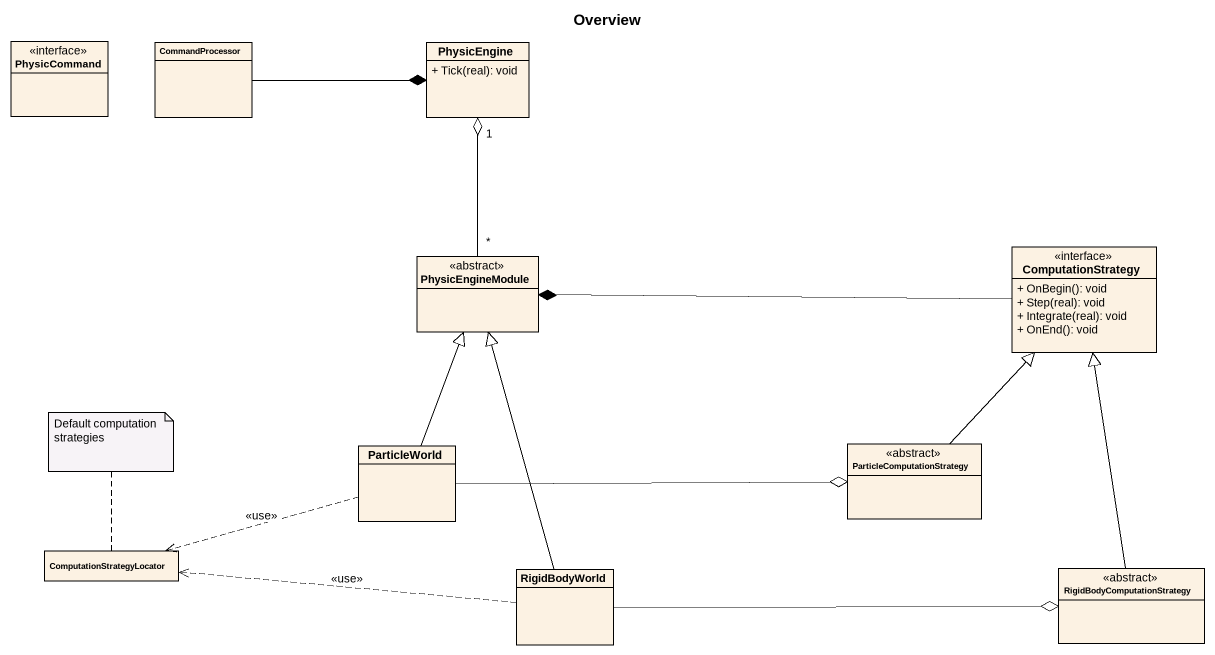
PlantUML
@startuml
title Overview
hide circle
hide empty members
skinparam classAttributeIconSize 0
class PhysicCommand <<interface>>
class CommandProcessor
class PhysicEngine {
  + Tick(real): void
}
class PhysicEngineModule <<abstract>>
class ComputationStrategy <<interface>> {
  + OnBegin(): void
  + Step(real): void
  + Integrate(real): void
  + OnEnd(): void
}
class ParticleWorld
class ParticleComputationStrategy <<abstract>>
class ComputationStrategyLocator
class RigidBodyWorld
class RigidBodyComputationStrategy <<abstract>>
CommandProcessor -right-* PhysicEngine
PhysicEngineModule "*" -up-o "1" PhysicEngine
ComputationStrategy -left-* PhysicEngineModule
ParticleWorld -up-|> PhysicEngineModule
ParticleWorld -right-o ParticleComputationStrategy
ParticleWorld .left.> ComputationStrategyLocator : <<use>>
ParticleComputationStrategy -up-|> ComputationStrategy
RigidBodyWorld -up-|> PhysicEngineModule
RigidBodyWorld .left.> ComputationStrategyLocator : <<use>>
RigidBodyWorld -right-o RigidBodyComputationStrategy
RigidBodyComputationStrategy -up-|> ComputationStrategy
note top of ComputationStrategyLocator : Default computation strategies
@enduml
